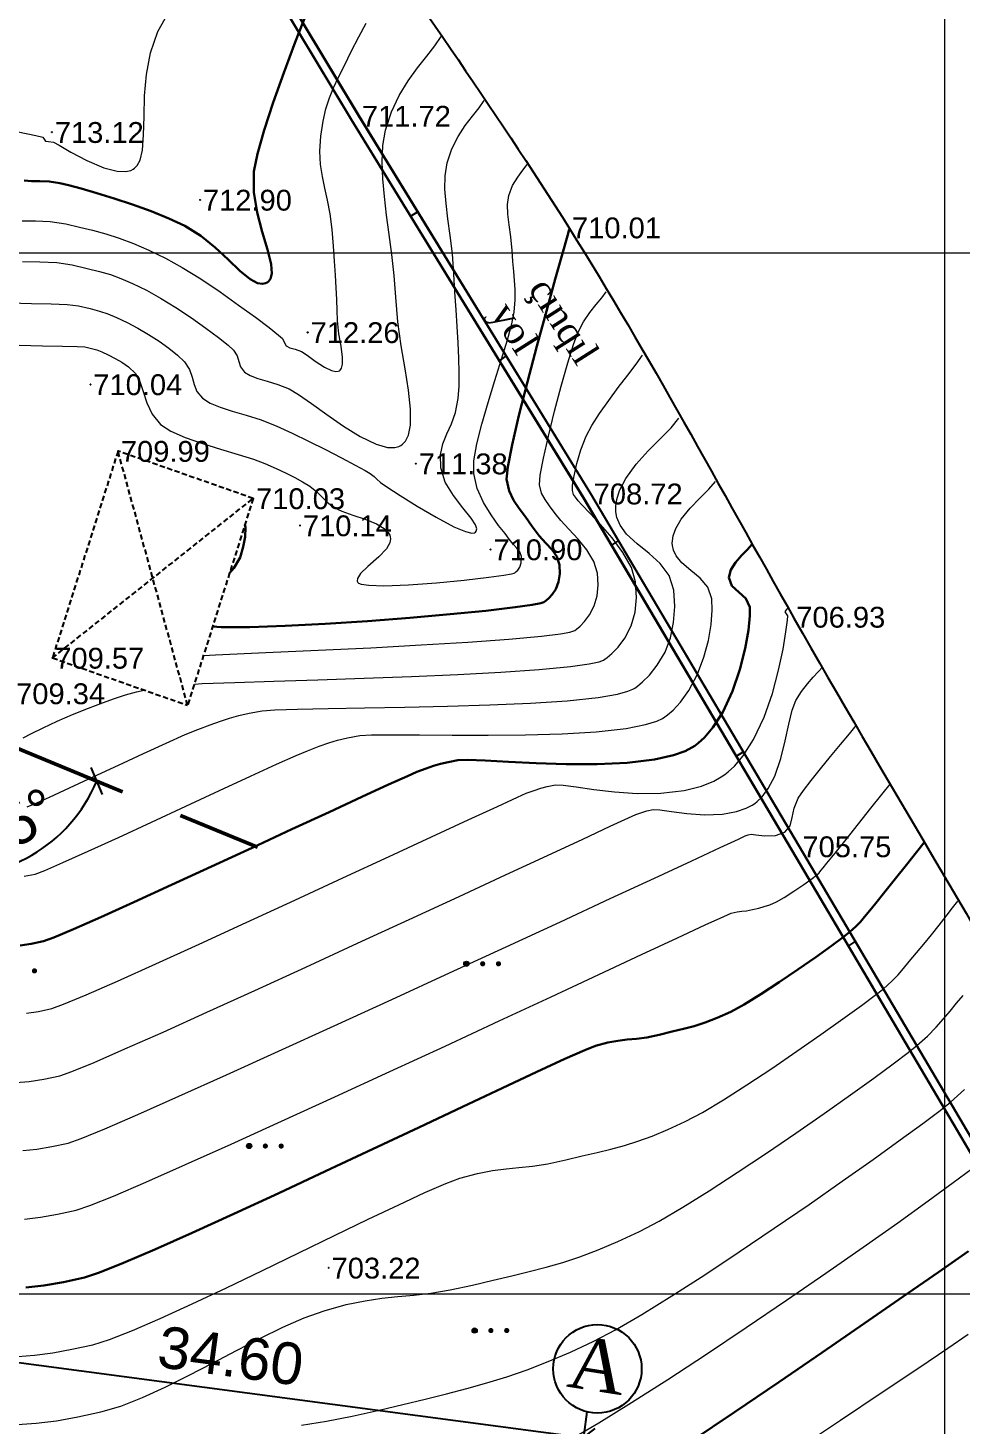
# Model space of a CAD drawing. Header units: feet. Extents: x 3381 to 683784, y 675186 to 4376258.
# Drawn here: x 683316.1 to 683360.9, y 4375882 to 4375949.1 of the extents above; entities that cross this region are included whole.
import ezdxf

# ---------------------------------------------------------------- set-up
doc = ezdxf.new("R2010")
doc.units = ezdxf.units.FT
doc.header["$MEASUREMENT"] = 0
doc.header["$PDMODE"] = 34
doc.header["$PDSIZE"] = 0.01
for name, pattern in [('ACAD_ISO02W100', [15, 12, -3]), ('DASHED2', [0.375, 0.25, -0.125]), ('DUZ', [0])]:
    doc.linetypes.add(name, pattern=pattern)
doc.layers.get('0').update_dxf_attribs({"linetype": 'CONTINUOUS'})
doc.layers.get('Defpoints').update_dxf_attribs({"linetype": 'CONTINUOUS'})
for name, color, linetype in [('0_Point_Height', 2, 'CONTINUOUS'), ('0_Point_Point', 7, 'CONTINUOUS'), ('col bitkisi', 7, 'CONTINUOUS'), ('Layer8', 7, 'CONTINUOUS'), ('Yazilar', 7, 'CONTINUOUS')]:
    doc.layers.add(name, color=color, linetype=linetype)
for name, color, linetype, lineweight in [('ANA HORIZONTAL', 24, 'CONTINUOUS', 30), ('HORIZANTAL', 24, 'CONTINUOUS', 13), ('km setka', 170, 'CONTINUOUS', 15)]:
    doc.layers.add(name, color=color, linetype=linetype, lineweight=lineweight)
doc.styles.get("Standard").update_dxf_attribs({"font": 'arial.ttf', "height": 2})
doc.styles.add('style5', font='ariall.ttf', dxfattribs={"height": 400})
doc.dimstyles.new('ISO-25', dxfattribs={"dimtxt": 2, "dimasz": 1, "dimexe": 1.25, "dimexo": 0.625, "dimtad": 1, "dimtxsty": 'Standard', "dimblk": 'OBLIQUE', "dimcen": 2.5, "dimadec": 0, "dimazin": 0, "dimtfac": 1, "dimtmove": 0, "dimatfit": 3, "dimldrblk": 'OBLIQUE', "dimfxl": 1, "dimarcsym": 0})

# ---------------------------------------------------------------- blocks, each defined once
blk = doc.blocks.new('_Oblique')
at = {"color": 0, "linetype": 'ByBlock', "lineweight": -2}
blk.add_line((-0.5, -0.5), (0.5, 0.5), dxfattribs=at)
blk = doc.blocks.new('*D114')
at = {"color": 0, "lineweight": -2, "transparency": 16777216}
blk.add_arc((683301.828, 4375920.199), 5.435, 337.61681, 67.18556, dxfattribs=at)
at = {"layer": 'Defpoints', "color": 0, "lineweight": 30, "transparency": 16777216}
for p in [(683306.035, 4375930.2, 709.777), (683295.69, 4375922.727, 709.272), (683307.217, 4375920.906), (683301.828, 4375920.199, 709.223), (683327.126, 4375909.781, 709.019)]:
    blk.add_point(p, dxfattribs=at)
at = {"color": 0, "lineweight": -2, "transparency": 16777216}
for p, rotation in [((683303.936, 4375925.209), 157.1855575495815), ((683306.854, 4375918.129), 247.616813567608)]:
    blk.add_blockref('_Oblique', p, dxfattribs=dict(at, rotation=rotation))
at = {"color": 0, "lineweight": 25, "transparency": 16777216, "insert": (683308.375, 4375922.898), "char_height": 2, "attachment_point": 5, "rotation": 292.40119}
blk.add_mtext('90°', dxfattribs=at)
blk = doc.blocks.new('*D115')
at = {"color": 0, "lineweight": -2, "transparency": 16777216}
blk.add_arc((683307.458, 4375854.512), 6.03, 352.22328, 82.22344, dxfattribs=at)
at = {"layer": 'Defpoints', "color": 0, "lineweight": 30, "transparency": 16777216}
for p in [(683317.35, 4375926.949), (683282.667, 4375857.898), (683313.04, 4375856.793), (683317.861, 4375853.092), (683304.807, 4375835.103)]:
    blk.add_point(p, dxfattribs=at)
at = {"color": 0, "lineweight": -2, "transparency": 16777216}
for p, rotation in [((683308.274, 4375860.487), 172.2234362131967), ((683313.432, 4375853.696), 262.2232824030834)]:
    blk.add_blockref('_Oblique', p, dxfattribs=dict(at, rotation=rotation))
at = {"color": 0, "lineweight": 25, "transparency": 16777216, "insert": (683313.57, 4375859.156), "char_height": 2, "attachment_point": 5, "rotation": 307.22336}
blk.add_mtext('90°', dxfattribs=at)
blk = doc.blocks.new('*D83')
at = {"color": 0, "lineweight": -2, "transparency": 16777216}
for p, q in [((683304.026, 4375852.607), (683308.636, 4375887.237)), ((683308.471, 4375885.998), (683342.789, 4375881.43)), ((683338.343, 4375848.038), (683342.954, 4375882.669))]:
    blk.add_line(p, q, dxfattribs=at)
at = {"layer": 'Defpoints', "color": 0, "lineweight": 30, "transparency": 16777216}
for p in [(683342.789, 4375881.43), (683303.943, 4375851.987), (683338.261, 4375847.419)]:
    blk.add_point(p, dxfattribs=at)
at = {"color": 0, "lineweight": -2, "transparency": 16777216}
for p, rotation in [((683308.471, 4375885.998), 172.417149274753), ((683342.789, 4375881.43), 352.4171492747529)]:
    blk.add_blockref('_Oblique', p, dxfattribs=dict(at, rotation=rotation))
at = {"color": 0, "lineweight": 20, "transparency": 16777216, "insert": (683325.847, 4375885.347), "char_height": 2, "attachment_point": 5, "rotation": 352.41715}
blk.add_mtext('{\\fArial|b0|i0|c238|p34;34.60}', dxfattribs=at)
blk = doc.blocks.new('*D79')
at = {"color": 0, "lineweight": -2, "transparency": 16777216}
blk.add_arc((683312.645, 4375915.745), 7.308, 157.61681, 262.22344, dxfattribs=at)
at = {"layer": 'Defpoints', "color": 0, "lineweight": 30, "transparency": 16777216}
for p in [(683314.231, 4375927.364), (683295.69, 4375922.727, 709.272), (683305.509, 4375914.165), (683327.126, 4375909.781, 709.019), (683301.688, 4375835.518)]:
    blk.add_point(p, dxfattribs=at)
at = {"color": 0, "lineweight": -2, "transparency": 16777216}
for p, rotation in [((683305.887, 4375918.528), 67.61681356664572), ((683311.656, 4375908.503), 352.2234362136272)]:
    blk.add_blockref('_Oblique', p, dxfattribs=dict(at, rotation=rotation))
at = {"color": 0, "lineweight": 20, "transparency": 16777216, "insert": (683307.737, 4375912.92), "char_height": 2, "attachment_point": 5, "rotation": 299.92012}
blk.add_mtext('105°', dxfattribs=at)
blk = doc.blocks.new('*D80')
at = {"color": 0, "lineweight": -2, "transparency": 16777216}
blk.add_arc((683312.645, 4375915.745), 7.32, 262.22344, 337.61681, dxfattribs=at)
at = {"layer": 'Defpoints', "color": 0, "lineweight": 30, "transparency": 16777216}
for p in [(683314.231, 4375927.364), (683295.69, 4375922.727, 709.272), (683317.589, 4375910.346), (683327.126, 4375909.781, 709.019), (683301.688, 4375835.518)]:
    blk.add_point(p, dxfattribs=at)
at = {"color": 0, "lineweight": -2, "transparency": 16777216}
for p, rotation in [((683319.413, 4375912.957), 67.61681356779708), ((683311.654, 4375908.492), 172.223436213165)]:
    blk.add_blockref('_Oblique', p, dxfattribs=dict(at, rotation=rotation))
at = {"color": 0, "lineweight": 20, "transparency": 16777216, "insert": (683315.477, 4375910.823), "char_height": 2, "attachment_point": 5, "rotation": 29.92012}
blk.add_mtext('75°', dxfattribs=at)

msp = doc.modelspace()

# ---------------------------------------------------------------- hatches: boundary and pattern name
at = {"layer": 'col bitkisi', "ltscale": 1.5}
h = msp.add_hatch(color=256, dxfattribs=at)
edge = h.paths.add_edge_path()
edge.add_arc((683316.427, 4375903.84), 0.125, 0, 360)
h = msp.add_hatch(color=256, dxfattribs=at)
edge = h.paths.add_edge_path()
edge.add_arc((683337.161, 4375904.182), 0.125, 0, 360)
h = msp.add_hatch(color=256, dxfattribs=at)
edge = h.paths.add_edge_path()
edge.add_arc((683337.943, 4375904.182), 0.125, 0, 360)
h = msp.add_hatch(color=256, dxfattribs=at)
edge = h.paths.add_edge_path()
edge.add_arc((683338.702, 4375904.182), 0.125, 0, 360)
h = msp.add_hatch(color=256, dxfattribs=at)
edge = h.paths.add_edge_path()
edge.add_arc((683326.729, 4375895.429), 0.125, 0, 360)
h = msp.add_hatch(color=256, dxfattribs=at)
edge = h.paths.add_edge_path()
edge.add_arc((683327.511, 4375895.429), 0.125, 0, 360)
h = msp.add_hatch(color=256, dxfattribs=at)
edge = h.paths.add_edge_path()
edge.add_arc((683328.27, 4375895.429), 0.125, 0, 360)
h = msp.add_hatch(color=256, dxfattribs=at)
edge = h.paths.add_edge_path()
edge.add_arc((683337.556, 4375886.57), 0.125, 0, 360)
h = msp.add_hatch(color=256, dxfattribs=at)
edge = h.paths.add_edge_path()
edge.add_arc((683338.338, 4375886.57), 0.125, 0, 360)
h = msp.add_hatch(color=256, dxfattribs=at)
edge = h.paths.add_edge_path()
edge.add_arc((683339.097, 4375886.57), 0.125, 0, 360)

# ---------------------------------------------------------------- linework, layer by layer
at = {"linetype": 'Continuous'}
for p, q in [((683334.828, 4375940.296, 712.257), (683334.494, 4375940.075, 712.257)), ((683339.078, 4375933.369, 711.378), (683338.744, 4375933.148, 711.378)), ((683344.466, 4375924.505), (683344.133, 4375924.284)), ((683350.465, 4375914.365), (683350.131, 4375914.144)), ((683355.837, 4375905.269), (683355.503, 4375905.048))]:
    msp.add_line(p, q, dxfattribs=at)
at = {"linetype": 'DASHED2'}
for p, q in [((683320.438, 4375928.801, 709.991), (683317.289, 4375918.868, 709.572)), ((683326.928, 4375926.528, 710.032), (683320.438, 4375928.801, 709.991)), ((683323.779, 4375916.595, 709.613), (683320.438, 4375928.801, 709.991)), ((683317.289, 4375918.868, 709.572), (683326.928, 4375926.528, 710.032)), ((683326.928, 4375926.528, 710.032), (683323.779, 4375916.595, 709.613)), ((683317.289, 4375918.868, 709.572), (683323.779, 4375916.595, 709.613))]:
    msp.add_line(p, q, dxfattribs=at)
at = {"color": 222, "linetype": 'ACAD_ISO02W100', "lineweight": 50}
msp.add_line((683295.69, 4375922.727, 709.272), (683327.126, 4375909.781, 709.019), dxfattribs=at)
at = {"linetype": 'Continuous', "elevation": 697.485}
for points in [[(683384.848, 4375861.457), (683373.503, 4375875.16), (683364.619, 4375889.569), (683352.808, 4375909.598), (683342.787, 4375926.537), (683331.661, 4375944.672), (683319.315, 4375965.22)], [(683382.145, 4375864.741), (683373.508, 4375875.173), (683364.623, 4375889.581), (683352.813, 4375909.611), (683342.792, 4375926.55), (683331.666, 4375944.684), (683319.32, 4375965.233)], [(683385.156, 4375861.712), (683373.829, 4375875.394), (683364.961, 4375889.775), (683353.152, 4375909.801), (683343.13, 4375926.743), (683332.003, 4375944.879), (683319.658, 4375965.426)], [(683382.425, 4375865.03), (683373.834, 4375875.407), (683364.966, 4375889.788), (683353.157, 4375909.814), (683343.135, 4375926.756), (683332.008, 4375944.892), (683319.663, 4375965.439)]]:
    msp.add_lwpolyline(points, dxfattribs=at)
at = {"color": 7, "linetype": 'DUZ', "lineweight": 25}
msp.add_circle((683343.452, 4375884.731), 2.121, dxfattribs=at)
at = {"linetype": 'Continuous'}
for points, knots in [([(683310.661, 4375992.239), (683312.482, 4375988.769), (683318.788, 4375976.751), (683328.685, 4375958.769), (683342.68, 4375939.505), (683353.451, 4375919.307), (683364.414, 4375901.421), (683373.542, 4375884.018), (683386.957, 4375865.497), (683403.556, 4375851.208), (683415.091, 4375836.371), (683423.022, 4375825.888), (683434.34, 4375813.97), (683442.589, 4375803.278), (683447.033, 4375797.518)], [0, 0, 0, 0, 11.75951, 40.72321, 61.46233, 83.054979, 109.290717, 124.392744, 141.962718, 177.533008, 189.558821, 198.276488, 216.955448, 238.768866, 238.768866, 238.768866, 238.768866]), ([(683319.321, 4375965.239), (683311.759, 4375964.959), (683311.23, 4375964.908), (683309.652, 4375964.749), (683308.615, 4375964.635), (683305.815, 4375964.247), (683304.107, 4375963.916), (683301.689, 4375963.148), (683300.881, 4375962.829), (683299.632, 4375962.207), (683299.163, 4375961.939), (683298.015, 4375961.181), (683297.344, 4375960.635), (683296.033, 4375959.411), (683295.396, 4375958.735), (683294.133, 4375957.3), (683293.507, 4375956.54), (683291.359, 4375953.919), (683289.881, 4375952.093), (683286.953, 4375948.468), (683285.504, 4375946.667), (683281.117, 4375941.245), (683278.14, 4375937.603), (683274.421, 4375933.23), (683273.937, 4375932.668), (683272.995, 4375931.558), (683272.539, 4375931.008), (683271.551, 4375929.719), (683271.054, 4375928.984), (683270.368, 4375927.665), (683270.141, 4375927.079), (683269.952, 4375926.239), (683269.913, 4375925.979), (683269.877, 4375925.45), (683269.879, 4375925.174), (683269.963, 4375924.064), (683270.194, 4375923.162), (683270.745, 4375921.735), (683270.99, 4375921.207), (683271.527, 4375920.187), (683271.821, 4375919.692), (683272.905, 4375918.012), (683273.797, 4375916.865), (683275.316, 4375914.874), (683275.929, 4375914.059), (683277.098, 4375912.323), (683277.654, 4375911.405), (683278.4, 4375909.851), (683278.647, 4375909.256), (683279.057, 4375908.021), (683279.218, 4375907.39), (683279.575, 4375905.476), (683279.644, 4375904.17), (683279.474, 4375901.769), (683279.273, 4375900.674), (683278.671, 4375898.564), (683278.27, 4375897.545), (683277.315, 4375895.606), (683276.764, 4375894.685), (683275.384, 4375892.67), (683274.52, 4375891.605), (683272.735, 4375889.599), (683271.815, 4375888.653), (683270.149, 4375886.947), (683269.399, 4375886.181), (683268.222, 4375884.906), (683267.777, 4375884.402), (683266.905, 4375883.367), (683266.479, 4375882.838), (683265.225, 4375881.222), (683264.42, 4375880.105), (683262.894, 4375877.896), (683262.167, 4375876.809), (683260.746, 4375874.62), (683260.051, 4375873.515), (683258.021, 4375870.172), (683256.741, 4375867.904), (683254.364, 4375863.288), (683253.268, 4375860.941), (683251.614, 4375856.938), (683250.997, 4375855.304), (683249.875, 4375851.996), (683249.366, 4375850.319), (683248.368, 4375846.737), (683247.889, 4375844.827), (683247.118, 4375841.574), (683246.811, 4375840.234), (683246.22, 4375837.561), (683245.937, 4375836.226), (683245.522, 4375834.1), (683245.372, 4375833.305), (683245.139, 4375831.917), (683245.05, 4375831.319), (683244.913, 4375830.126), (683244.863, 4375829.526), (683244.769, 4375827.717), (683244.778, 4375826.502), (683244.967, 4375823.369), (683245.247, 4375821.46), (683246.037, 4375817.653), (683246.544, 4375815.753), (683247.29, 4375813.213), (683247.484, 4375812.572), (683247.877, 4375811.294), (683248.075, 4375810.665), (683248.47, 4375809.503), (683248.665, 4375808.966), (683249.016, 4375808.092), (683249.164, 4375807.748), (683249.446, 4375807.141), (683249.578, 4375806.875), (683249.857, 4375806.331), (683250.004, 4375806.056), (683250.455, 4375805.215), (683250.771, 4375804.636), (683251.296, 4375803.564), (683251.513, 4375803.084), (683251.832, 4375802.241), (683251.95, 4375801.888), (683252.147, 4375801.169), (683252.225, 4375800.812), (683252.419, 4375799.753), (683252.496, 4375799.065), (683252.574, 4375798.323), (683252.583, 4375798.242), (683254.317, 4375793.93)], [0, 0, 0, 0, 1.519576, 1.519576, 4.558728, 4.558728, 9.930594, 9.930594, 12.837598, 12.837598, 14.698947, 14.698947, 17.596272, 17.596272, 20.493598, 20.493598, 23.430765, 23.430765, 30.540606, 30.540606, 37.650448, 37.650448, 51.870131, 51.870131, 53.943342, 53.943342, 56.016553, 56.016553, 58.839775, 58.839775, 61.186701, 61.186701, 62.257023, 62.257023, 63.327345, 63.327345, 66.426341, 66.426341, 68.26825, 68.26825, 70.110159, 70.110159, 74.62153, 74.62153, 77.595, 77.595, 80.568471, 80.568471, 82.304355, 82.304355, 84.04024, 84.04024, 87.512009, 87.512009, 90.504027, 90.504027, 93.496045, 93.496045, 96.488063, 96.488063, 100.372173, 100.372173, 104.256283, 104.256283, 107.517701, 107.517701, 109.618427, 109.618427, 111.719153, 111.719153, 115.920605, 115.920605, 119.858792, 119.858792, 123.796978, 123.796978, 131.673352, 131.673352, 139.553481, 139.553481, 144.894421, 144.894421, 150.235361, 150.235361, 156.190392, 156.190392, 160.321983, 160.321983, 164.453574, 164.453574, 166.899961, 166.899961, 168.797126, 168.797126, 170.694291, 170.694291, 174.488621, 174.488621, 180.488906, 180.488906, 186.48919, 186.48919, 188.508696, 188.508696, 190.528201, 190.528201, 192.322947, 192.322947, 193.52533, 193.52533, 194.478712, 194.478712, 195.432094, 195.432094, 197.338858, 197.338858, 198.784376, 198.784376, 199.759029, 199.759029, 200.733681, 200.733681, 202.682985, 202.682985, 202.923933, 202.923933, 202.923933, 202.923933])]:
    msp.add_open_spline(points, degree=3, knots=knots, dxfattribs=at)
at = {"layer": '0_Point_Point'}
for p in [(683332.008, 4375944.892, 711.716), (683317.266, 4375944.114, 713.12), (683324.376, 4375940.863, 712.901), (683342.094, 4375939.532, 710.009), (683329.545, 4375934.503, 712.257), (683319.115, 4375932.002, 710.042), (683320.438, 4375928.801, 709.991), (683334.736, 4375928.2, 711.378), (683343.135, 4375926.756, 708.721), (683326.928, 4375926.528, 710.032), (683329.177, 4375925.227, 710.137), (683338.325, 4375924.076, 710.904), (683352.862, 4375920.837, 706.928), (683317.289, 4375918.868, 709.572), (683353.157, 4375909.814, 705.752), (683330.554, 4375889.582, 703.224)]:
    msp.add_point(p, dxfattribs=at)
at = {"layer": 'ANA HORIZONTAL', "color": 16, "lineweight": 30}
for points, elevation in [([(683315.93, 4375941.791), (683316.277, 4375941.763), (683316.683, 4375941.762), (683317.14, 4375941.747), (683317.638, 4375941.674), (683318.066, 4375941.57), (683318.674, 4375941.406), (683319.418, 4375941.19), (683320.254, 4375940.931), (683321.138, 4375940.636), (683322.026, 4375940.314), (683322.874, 4375939.973), (683323.638, 4375939.62), (683324.408, 4375939.145), (683325.103, 4375938.579), (683325.727, 4375937.995), (683326.284, 4375937.464), (683326.778, 4375937.057), (683327.131, 4375936.869), (683327.372, 4375936.833), (683327.523, 4375936.867), (683327.595, 4375936.903), (683327.659, 4375936.951), (683327.754, 4375937.075), (683327.818, 4375937.327), (683327.785, 4375937.775), (683327.61, 4375938.484), (683327.36, 4375939.322), (683327.115, 4375940.252), (683326.955, 4375941.233), (683326.959, 4375942.226), (683327.126, 4375943.081), (683327.447, 4375944.211), (683327.883, 4375945.534), (683328.396, 4375946.971), (683328.949, 4375948.439), (683329.504, 4375949.858)], 712.5), ([(683324.976, 4375920.37), (683325.392, 4375920.347), (683326.767, 4375920.35), (683328.467, 4375920.407), (683330.386, 4375920.507), (683332.416, 4375920.64), (683334.45, 4375920.796), (683336.381, 4375920.966), (683338.101, 4375921.138), (683339.504, 4375921.304), (683340.325, 4375921.424), (683340.73, 4375921.505), (683340.886, 4375921.552), (683340.928, 4375921.574), (683340.995, 4375921.625), (683341.12, 4375921.732), (683341.281, 4375921.907), (683341.45, 4375922.164), (683341.587, 4375922.52), (683341.647, 4375922.914), (683341.63, 4375923.34), (683341.511, 4375923.732), (683341.283, 4375924.062), (683340.983, 4375924.38), (683340.649, 4375924.737), (683340.317, 4375925.186), (683339.998, 4375925.647), (683339.695, 4375926.047), (683339.428, 4375926.442), (683339.219, 4375926.891), (683339.092, 4375927.451), (683339.144, 4375928.044), (683339.354, 4375929.104), (683339.683, 4375930.507), (683340.094, 4375932.128), (683340.546, 4375933.843), (683341.003, 4375935.525), (683341.426, 4375937.052), (683341.775, 4375938.296), (683342.013, 4375939.135), (683342.101, 4375939.443), (683342.125, 4375939.477)], 710), ([(683326.529, 4375925.268), (683326.554, 4375925.125), (683326.54, 4375924.684), (683326.446, 4375924.21), (683326.294, 4375923.685), (683326.001, 4375923.178), (683325.791, 4375922.942)], 710)]:
    msp.add_lwpolyline(points, dxfattribs=dict(at, elevation=elevation))
at = {"layer": 'ANA HORIZONTAL', "color": 32, "lineweight": 30}
for points, elevation in [([(683315.736, 4375905.065), (683316.267, 4375905.138), (683316.86, 4375905.261), (683317.354, 4375905.441), (683318.298, 4375905.842), (683319.608, 4375906.423), (683321.203, 4375907.144), (683323.001, 4375907.966), (683324.918, 4375908.849), (683326.873, 4375909.753), (683328.784, 4375910.639), (683330.567, 4375911.466), (683332.141, 4375912.194), (683333.423, 4375912.784), (683334.331, 4375913.196), (683334.782, 4375913.391), (683335.227, 4375913.555), (683335.584, 4375913.681), (683335.914, 4375913.782), (683336.281, 4375913.869), (683336.744, 4375913.957), (683337.22, 4375913.971), (683338.06, 4375913.937), (683339.183, 4375913.878), (683340.508, 4375913.815), (683341.952, 4375913.773), (683343.436, 4375913.773), (683344.876, 4375913.838), (683346.192, 4375913.991), (683347.1, 4375914.193), (683347.67, 4375914.397), (683347.987, 4375914.562), (683348.125, 4375914.653), (683348.285, 4375914.776), (683348.587, 4375915.052), (683348.997, 4375915.53), (683349.466, 4375916.261), (683349.938, 4375917.27), (683350.293, 4375918.315), (683350.542, 4375919.317), (683350.697, 4375920.2), (683350.769, 4375920.888), (683350.771, 4375921.303), (683350.579, 4375921.721), (683350.235, 4375922.03), (683349.907, 4375922.331), (683349.759, 4375922.725), (683349.849, 4375923.099), (683350.076, 4375923.455), (683350.368, 4375923.782), (683350.654, 4375924.069), (683350.863, 4375924.308)], 707.5), ([(683316.012, 4375888.64), (683316.878, 4375888.738), (683317.814, 4375888.898), (683318.829, 4375889.117), (683319.555, 4375889.356), (683320.702, 4375889.815), (683322.203, 4375890.46), (683323.99, 4375891.257), (683325.996, 4375892.172), (683328.155, 4375893.171), (683330.398, 4375894.218), (683332.66, 4375895.28), (683334.873, 4375896.323), (683336.969, 4375897.312), (683338.883, 4375898.212), (683340.546, 4375898.99), (683341.891, 4375899.611), (683342.852, 4375900.041), (683343.361, 4375900.246), (683343.949, 4375900.402), (683344.438, 4375900.489), (683344.879, 4375900.538), (683345.323, 4375900.581), (683345.82, 4375900.649), (683346.419, 4375900.775), (683347.038, 4375900.922), (683347.586, 4375901.053), (683348.104, 4375901.191), (683348.629, 4375901.359), (683349.202, 4375901.582), (683349.861, 4375901.881), (683350.498, 4375902.228), (683351.291, 4375902.716), (683352.174, 4375903.292), (683353.079, 4375903.906), (683353.938, 4375904.507), (683354.686, 4375905.042), (683355.254, 4375905.461), (683355.575, 4375905.713), (683355.865, 4375905.977), (683356.075, 4375906.202), (683356.273, 4375906.439), (683356.526, 4375906.743), (683356.82, 4375907.098), (683357.254, 4375907.637), (683357.765, 4375908.278), (683358.29, 4375908.941), (683358.767, 4375909.543), (683359.133, 4375910.002)], 705), ([(683347.936, 4375881.246), (683350.031, 4375882.656), (683352.153, 4375884.094), (683354.246, 4375885.523), (683356.258, 4375886.905), (683358.135, 4375888.201), (683359.823, 4375889.375), (683361.269, 4375890.387)], 702.5)]:
    msp.add_lwpolyline(points, dxfattribs=dict(at, elevation=elevation))
at = {"layer": 'col bitkisi', "lineweight": 13, "ltscale": 1.5}
for centre in [(683337.161, 4375904.182), (683326.729, 4375895.429), (683337.556, 4375886.57)]:
    msp.add_circle(centre, 0.125, dxfattribs=at)
at = {"layer": 'HORIZANTAL', "color": 16, "linetype": 'Continuous', "lineweight": 20, "elevation": 713}
msp.add_lwpolyline([(683315.642, 4375944.136), (683316.492, 4375943.952), (683316.827, 4375943.873), (683316.89, 4375943.777), (683316.953, 4375943.684), (683317.103, 4375943.664), (683317.338, 4375943.642), (683317.609, 4375943.491), (683318.18, 4375943.154), (683318.934, 4375942.751), (683319.76, 4375942.401), (683320.393, 4375942.238), (683320.814, 4375942.224), (683321.056, 4375942.282), (683321.162, 4375942.333), (683321.234, 4375942.382), (683321.356, 4375942.512), (683321.493, 4375942.776), (683321.605, 4375943.246), (683321.666, 4375943.992), (683321.687, 4375944.875), (683321.716, 4375945.854), (683321.804, 4375946.887), (683322.001, 4375947.932), (683322.355, 4375948.948), (683322.838, 4375949.825)], dxfattribs=at)
at = {"layer": 'HORIZANTAL', "color": 32, "linetype": 'Continuous', "lineweight": 13}
for points, elevation in [([(683315.834, 4375939.865), (683316.479, 4375939.863), (683317.183, 4375939.825), (683317.939, 4375939.707), (683318.589, 4375939.56), (683319.219, 4375939.406), (683319.848, 4375939.232), (683320.493, 4375939.025), (683321.174, 4375938.771), (683321.91, 4375938.457), (683322.718, 4375938.071), (683323.525, 4375937.624), (683324.417, 4375937.065), (683325.338, 4375936.445), (683326.229, 4375935.816), (683327.032, 4375935.227), (683327.689, 4375934.73), (683328.143, 4375934.375), (683328.335, 4375934.213), (683328.42, 4375934.028), (683328.512, 4375933.856), (683328.685, 4375933.767), (683328.94, 4375933.69), (683329.243, 4375933.582), (683329.516, 4375933.409), (683329.908, 4375933.126), (683330.346, 4375932.837), (683330.679, 4375932.673), (683330.894, 4375932.622), (683331.013, 4375932.636), (683331.063, 4375932.66), (683331.106, 4375932.694), (683331.17, 4375932.785), (683331.219, 4375932.973), (683331.216, 4375933.309), (683331.143, 4375933.835), (683331.045, 4375934.438), (683330.98, 4375935.078), (683330.958, 4375935.556), (683330.935, 4375936.074), (683330.909, 4375936.637), (683330.876, 4375937.249), (683330.835, 4375937.917), (683330.782, 4375938.645), (683330.715, 4375939.438), (683330.62, 4375940.198), (683330.496, 4375940.849), (683330.365, 4375941.432), (683330.247, 4375941.991), (683330.163, 4375942.565), (683330.133, 4375943.196), (683330.179, 4375943.926), (683330.283, 4375944.644), (683330.418, 4375945.239), (683330.585, 4375945.758), (683330.788, 4375946.247), (683331.029, 4375946.75), (683331.311, 4375947.314), (683331.636, 4375947.985), (683331.991, 4375948.694), (683332.352, 4375949.347)], 712), ([(683315.847, 4375937.91), (683316.686, 4375937.896), (683317.497, 4375937.85), (683318.239, 4375937.739), (683318.963, 4375937.576), (683319.553, 4375937.428), (683320.072, 4375937.274), (683320.578, 4375937.087), (683321.134, 4375936.844), (683321.798, 4375936.521), (683322.478, 4375936.148), (683323.216, 4375935.693), (683323.961, 4375935.198), (683324.661, 4375934.705), (683325.265, 4375934.254), (683325.722, 4375933.888), (683325.98, 4375933.648), (683326.151, 4375933.369), (683326.231, 4375933.102), (683326.316, 4375932.846), (683326.503, 4375932.598), (683326.775, 4375932.429), (683327.147, 4375932.291), (683327.598, 4375932.158), (683328.107, 4375932), (683328.655, 4375931.79), (683329.106, 4375931.525), (683329.725, 4375931.09), (683330.459, 4375930.558), (683331.256, 4375930.005), (683332.062, 4375929.505), (683332.826, 4375929.133), (683333.371, 4375928.979), (683333.724, 4375928.971), (683333.926, 4375929.027), (683334.016, 4375929.075), (683334.097, 4375929.134), (683334.234, 4375929.28), (683334.381, 4375929.564), (683334.481, 4375930.051), (683334.481, 4375930.816), (683334.379, 4375931.725), (683334.216, 4375932.747), (683334.033, 4375933.853), (683333.871, 4375935.013), (683333.771, 4375936.197), (683333.697, 4375937.233), (683333.589, 4375938.234), (683333.462, 4375939.2), (683333.334, 4375940.129), (683333.223, 4375941.022), (683333.145, 4375941.878), (683333.117, 4375942.695), (683333.158, 4375943.474), (683333.284, 4375944.214), (683333.566, 4375945.091), (683333.939, 4375945.876), (683334.369, 4375946.578), (683334.82, 4375947.205), (683335.259, 4375947.765), (683335.649, 4375948.266), (683335.957, 4375948.717)], 711.5), ([(683315.26, 4375935.914), (683316.286, 4375935.888), (683317.223, 4375935.869), (683317.999, 4375935.837), (683318.54, 4375935.772), (683319.098, 4375935.645), (683319.543, 4375935.528), (683319.942, 4375935.396), (683320.364, 4375935.219), (683320.878, 4375934.971), (683321.381, 4375934.706), (683321.9, 4375934.405), (683322.41, 4375934.081), (683322.885, 4375933.745), (683323.299, 4375933.409), (683323.626, 4375933.084), (683323.87, 4375932.712), (683323.996, 4375932.352), (683324.088, 4375932.005), (683324.226, 4375931.668), (683324.493, 4375931.34), (683324.858, 4375931.101), (683325.341, 4375930.904), (683325.923, 4375930.722), (683326.584, 4375930.528), (683327.305, 4375930.296), (683328.067, 4375929.998), (683328.79, 4375929.666), (683329.589, 4375929.279), (683330.403, 4375928.871), (683331.167, 4375928.477), (683331.821, 4375928.132), (683332.3, 4375927.872), (683332.543, 4375927.731), (683332.727, 4375927.582), (683332.86, 4375927.445), (683333.043, 4375927.295), (683333.349, 4375927.088), (683333.978, 4375926.676), (683334.805, 4375926.154), (683335.706, 4375925.62), (683336.555, 4375925.17), (683337.113, 4375924.936), (683337.419, 4375924.866), (683337.554, 4375924.882), (683337.598, 4375924.911), (683337.632, 4375924.956), (683337.658, 4375925.062), (683337.602, 4375925.259), (683337.391, 4375925.585), (683336.988, 4375926.082), (683336.535, 4375926.662), (683336.145, 4375927.306), (683335.931, 4375927.995), (683335.92, 4375928.627), (683336.034, 4375929.152), (683336.223, 4375929.628), (683336.44, 4375930.11), (683336.638, 4375930.658), (683336.768, 4375931.329), (683336.809, 4375931.921), (683336.819, 4375932.565), (683336.802, 4375933.259), (683336.767, 4375933.998), (683336.719, 4375934.777), (683336.664, 4375935.592), (683336.61, 4375936.44), (683336.562, 4375937.315), (683336.49, 4375938.28), (683336.388, 4375939.156), (683336.278, 4375939.954), (683336.185, 4375940.689), (683336.131, 4375941.374), (683336.141, 4375942.021), (683336.239, 4375942.644), (683336.463, 4375943.318), (683336.766, 4375943.91), (683337.109, 4375944.43), (683337.456, 4375944.885), (683337.77, 4375945.284), (683338.015, 4375945.637)], 711), ([(683315.69, 4375933.889), (683316.816, 4375933.86), (683317.771, 4375933.845), (683318.474, 4375933.831), (683318.84, 4375933.804), (683319.164, 4375933.73), (683319.416, 4375933.658), (683319.659, 4375933.564), (683319.958, 4375933.422), (683320.296, 4375933.255), (683320.62, 4375933.077), (683320.942, 4375932.846), (683321.272, 4375932.519), (683321.49, 4375932.139), (683321.652, 4375931.655), (683321.826, 4375931.116), (683322.08, 4375930.575), (683322.484, 4375930.082), (683322.972, 4375929.763), (683323.667, 4375929.456), (683324.49, 4375929.163), (683325.362, 4375928.888), (683326.204, 4375928.635), (683326.936, 4375928.406), (683327.478, 4375928.206), (683328.028, 4375927.962), (683328.504, 4375927.742), (683328.922, 4375927.534), (683329.296, 4375927.328), (683329.643, 4375927.109), (683329.983, 4375926.845), (683330.224, 4375926.605), (683330.464, 4375926.363), (683330.803, 4375926.097), (683331.185, 4375925.912), (683331.713, 4375925.729), (683332.297, 4375925.531), (683332.849, 4375925.302), (683333.209, 4375925.085), (683333.402, 4375924.897), (683333.483, 4375924.757), (683333.507, 4375924.682), (683333.518, 4375924.59), (683333.485, 4375924.402), (683333.32, 4375924.112), (683332.958, 4375923.723), (683332.431, 4375923.256), (683332.084, 4375922.915), (683331.939, 4375922.689), (683331.923, 4375922.557), (683331.945, 4375922.496), (683331.977, 4375922.462), (683332.113, 4375922.408), (683332.475, 4375922.356), (683333.2, 4375922.338), (683334.381, 4375922.381), (683335.72, 4375922.476), (683337.059, 4375922.602), (683338.238, 4375922.739), (683338.961, 4375922.841), (683339.322, 4375922.907), (683339.456, 4375922.943), (683339.488, 4375922.958), (683339.538, 4375922.996), (683339.624, 4375923.08), (683339.721, 4375923.221), (683339.796, 4375923.438), (683339.802, 4375923.747), (683339.727, 4375923.961), (683339.583, 4375924.14), (683339.401, 4375924.329), (683339.215, 4375924.572), (683339.019, 4375924.836), (683338.709, 4375925.231), (683338.344, 4375925.739), (683337.983, 4375926.337), (683337.685, 4375927.005), (683337.511, 4375927.723), (683337.525, 4375928.333), (683337.666, 4375929.144), (683337.903, 4375930.096), (683338.201, 4375931.131), (683338.527, 4375932.188), (683338.849, 4375933.21), (683339.133, 4375934.137), (683339.346, 4375934.909), (683339.455, 4375935.468), (683339.499, 4375936.057), (683339.502, 4375936.553), (683339.477, 4375936.997), (683339.435, 4375937.432), (683339.39, 4375937.897), (683339.353, 4375938.434), (683339.299, 4375939.09), (683339.223, 4375939.665), (683339.159, 4375940.175), (683339.138, 4375940.639), (683339.193, 4375941.074), (683339.376, 4375941.559), (683339.624, 4375941.959), (683339.877, 4375942.286), (683340.073, 4375942.557)], 710.5), ([(683324.539, 4375918.992), (683325.113, 4375919.017), (683327.528, 4375919.122), (683330.045, 4375919.237), (683332.567, 4375919.361), (683334.997, 4375919.492), (683337.238, 4375919.627), (683339.192, 4375919.766), (683340.763, 4375919.908), (683341.679, 4375920.021), (683342.134, 4375920.106), (683342.315, 4375920.162), (683342.367, 4375920.189), (683342.455, 4375920.255), (683342.619, 4375920.393), (683342.838, 4375920.614), (683343.079, 4375920.935), (683343.3, 4375921.376), (683343.436, 4375921.857), (683343.487, 4375922.377), (683343.458, 4375922.932), (683343.285, 4375923.501), (683342.95, 4375924.053), (683342.525, 4375924.573), (683342.08, 4375925.048), (683341.688, 4375925.462), (683341.419, 4375925.8), (683341.158, 4375926.174), (683340.938, 4375926.469), (683340.772, 4375926.775), (683340.673, 4375927.179), (683340.71, 4375927.639), (683340.864, 4375928.459), (683341.103, 4375929.523), (683341.396, 4375930.717), (683341.714, 4375931.925), (683342.025, 4375933.032), (683342.299, 4375933.923), (683342.505, 4375934.483), (683342.785, 4375935.01), (683343.086, 4375935.458), (683343.385, 4375935.839), (683343.656, 4375936.164), (683343.873, 4375936.444)], 709.5), ([(683324.103, 4375917.616), (683324.48, 4375917.636), (683326.045, 4375917.696), (683327.925, 4375917.757), (683330.027, 4375917.823), (683332.26, 4375917.896), (683334.53, 4375917.978), (683336.748, 4375918.072), (683338.819, 4375918.18), (683340.653, 4375918.305), (683342.156, 4375918.449), (683343.06, 4375918.58), (683343.532, 4375918.688), (683343.738, 4375918.765), (683343.806, 4375918.805), (683343.925, 4375918.895), (683344.148, 4375919.081), (683344.445, 4375919.381), (683344.772, 4375919.816), (683345.072, 4375920.414), (683345.256, 4375921.067), (683345.326, 4375921.772), (683345.286, 4375922.525), (683345.081, 4375923.217), (683344.679, 4375923.937), (683344.161, 4375924.64), (683343.605, 4375925.282), (683343.094, 4375925.821), (683342.705, 4375926.213), (683342.52, 4375926.414), (683342.399, 4375926.584), (683342.306, 4375926.724), (683342.253, 4375926.908), (683342.263, 4375927.165), (683342.331, 4375927.619), (683342.459, 4375928.206), (683342.651, 4375928.862), (683342.91, 4375929.524), (683343.182, 4375930.031), (683343.555, 4375930.612), (683343.992, 4375931.231), (683344.455, 4375931.855), (683344.905, 4375932.449), (683345.306, 4375932.979), (683345.62, 4375933.41)], 709), ([(683316.073, 4375911.718), (683316.436, 4375911.86), (683317.147, 4375912.177), (683318.115, 4375912.623), (683319.249, 4375913.154), (683320.461, 4375913.721), (683321.659, 4375914.279), (683322.753, 4375914.782), (683323.654, 4375915.184), (683324.27, 4375915.437), (683324.865, 4375915.657), (683325.353, 4375915.833), (683325.789, 4375915.976), (683326.231, 4375916.099), (683326.734, 4375916.212), (683327.355, 4375916.327), (683327.971, 4375916.378), (683329.058, 4375916.415), (683330.523, 4375916.444), (683332.272, 4375916.471), (683334.212, 4375916.504), (683336.248, 4375916.548), (683338.287, 4375916.61), (683340.235, 4375916.697), (683341.999, 4375916.815), (683343.485, 4375916.971), (683344.41, 4375917.127), (683344.918, 4375917.265), (683345.158, 4375917.367), (683345.246, 4375917.421), (683345.375, 4375917.518), (683345.619, 4375917.72), (683345.95, 4375918.045), (683346.327, 4375918.513), (683346.696, 4375919.151), (683346.956, 4375919.839), (683347.11, 4375920.569), (683347.162, 4375921.331), (683347.114, 4375922.118), (683346.89, 4375922.828), (683346.467, 4375923.4), (683345.929, 4375923.888), (683345.361, 4375924.342), (683344.85, 4375924.815), (683344.538, 4375925.242), (683344.389, 4375925.608), (683344.341, 4375925.881), (683344.334, 4375926.027), (683344.339, 4375926.176), (683344.382, 4375926.472), (683344.519, 4375926.91), (683344.814, 4375927.481), (683345.313, 4375928.165), (683345.888, 4375928.807), (683346.47, 4375929.396), (683346.987, 4375929.922), (683347.368, 4375930.376)], 708.5), ([(683315.934, 4375908.383), (683316.466, 4375908.49), (683316.918, 4375908.659), (683317.795, 4375909.039), (683319.004, 4375909.584), (683320.453, 4375910.248), (683322.049, 4375910.986), (683323.7, 4375911.752), (683325.312, 4375912.501), (683326.794, 4375913.187), (683328.052, 4375913.765), (683328.994, 4375914.189), (683329.526, 4375914.414), (683330.098, 4375914.625), (683330.557, 4375914.787), (683330.982, 4375914.917), (683331.453, 4375915.029), (683332.049, 4375915.142), (683332.606, 4375915.177), (683333.591, 4375915.183), (683334.915, 4375915.173), (683336.484, 4375915.159), (683338.209, 4375915.155), (683339.996, 4375915.173), (683341.756, 4375915.225), (683343.396, 4375915.325), (683344.825, 4375915.485), (683345.755, 4375915.665), (683346.298, 4375915.835), (683346.575, 4375915.966), (683346.685, 4375916.037), (683346.822, 4375916.141), (683347.081, 4375916.367), (683347.434, 4375916.745), (683347.842, 4375917.312), (683348.254, 4375918.088), (683348.566, 4375918.902), (683348.784, 4375919.713), (683348.915, 4375920.478), (683348.965, 4375921.158), (683348.943, 4375921.71), (683348.75, 4375922.265), (683348.384, 4375922.7), (683347.939, 4375923.073), (683347.507, 4375923.439), (683347.231, 4375923.764), (683347.097, 4375924.047), (683347.053, 4375924.26), (683347.046, 4375924.376), (683347.051, 4375924.494), (683347.091, 4375924.73), (683347.215, 4375925.077), (683347.478, 4375925.526), (683347.907, 4375926.057), (683348.374, 4375926.544), (683348.802, 4375926.976), (683349.115, 4375927.342)], 708), ([(683316.042, 4375901.806), (683316.619, 4375901.897), (683317.254, 4375902.032), (683317.824, 4375902.238), (683318.904, 4375902.692), (683320.407, 4375903.353), (683322.247, 4375904.18), (683324.337, 4375905.13), (683326.59, 4375906.162), (683328.918, 4375907.234), (683331.236, 4375908.305), (683333.455, 4375909.333), (683335.489, 4375910.276), (683337.252, 4375911.093), (683338.655, 4375911.741), (683339.613, 4375912.18), (683340.038, 4375912.368), (683340.423, 4375912.51), (683340.728, 4375912.613), (683341.038, 4375912.694), (683341.439, 4375912.772), (683341.803, 4375912.759), (683342.435, 4375912.673), (683343.278, 4375912.552), (683344.274, 4375912.435), (683345.367, 4375912.361), (683346.5, 4375912.369), (683347.615, 4375912.497), (683348.456, 4375912.712), (683349.038, 4375912.952), (683349.396, 4375913.154), (683349.564, 4375913.269), (683349.726, 4375913.394), (683350.034, 4375913.677), (683350.455, 4375914.174), (683350.945, 4375914.947), (683351.451, 4375916.029), (683351.849, 4375917.167), (683352.15, 4375918.281), (683352.364, 4375919.291), (683352.503, 4375920.117), (683352.578, 4375920.678), (683352.599, 4375920.896), (683352.533, 4375920.987), (683352.471, 4375921.075), (683352.532, 4375921.182), (683352.61, 4375921.274)], 707), ([(683315.534, 4375898.475), (683316.177, 4375898.529), (683316.878, 4375898.639), (683317.648, 4375898.804), (683318.22, 4375899.006), (683319.285, 4375899.446), (683320.768, 4375900.091), (683322.598, 4375900.905), (683324.703, 4375901.854), (683327.01, 4375902.904), (683329.447, 4375904.02), (683331.941, 4375905.167), (683334.421, 4375906.311), (683336.813, 4375907.418), (683339.047, 4375908.453), (683341.049, 4375909.382), (683342.747, 4375910.17), (683344.068, 4375910.783), (683344.942, 4375911.186), (683345.294, 4375911.345), (683345.589, 4375911.452), (683345.828, 4375911.525), (683346.134, 4375911.587), (683346.445, 4375911.568), (683347.006, 4375911.487), (683347.743, 4375911.394), (683348.585, 4375911.338), (683349.457, 4375911.368), (683350.128, 4375911.488), (683350.592, 4375911.649), (683350.873, 4375911.797), (683351.004, 4375911.885), (683351.127, 4375911.981), (683351.354, 4375912.202), (683351.647, 4375912.592), (683351.962, 4375913.197), (683352.256, 4375914.034), (683352.472, 4375914.891), (683352.64, 4375915.692), (683352.795, 4375916.362), (683352.969, 4375916.825), (683353.25, 4375917.258), (683353.536, 4375917.625), (683353.809, 4375917.937), (683354.055, 4375918.203), (683354.254, 4375918.432)], 706.5), ([(683315.888, 4375915.036), (683316.292, 4375915.235), (683316.849, 4375915.51), (683317.517, 4375915.829), (683318.253, 4375916.156), (683319.015, 4375916.46), (683319.698, 4375916.713), (683320.269, 4375916.919), (683320.789, 4375917.09), (683321.32, 4375917.238), (683321.699, 4375917.324)], 709), ([(683315.873, 4375895.208), (683316.54, 4375895.283), (683317.26, 4375895.406), (683318.041, 4375895.575), (683318.662, 4375895.792), (683319.804, 4375896.261), (683321.395, 4375896.949), (683323.365, 4375897.82), (683325.64, 4375898.842), (683328.149, 4375899.979), (683330.819, 4375901.197), (683333.578, 4375902.462), (683336.355, 4375903.74), (683339.078, 4375904.997), (683341.673, 4375906.199), (683344.07, 4375907.31), (683346.196, 4375908.297), (683347.979, 4375909.127), (683349.347, 4375909.763), (683350.228, 4375910.173), (683350.55, 4375910.322), (683350.687, 4375910.369), (683350.828, 4375910.402), (683351.058, 4375910.375), (683351.493, 4375910.325), (683351.999, 4375910.338), (683352.443, 4375910.501), (683352.697, 4375910.812), (683352.807, 4375911.202), (683352.898, 4375911.65), (683353.095, 4375912.139), (683353.339, 4375912.502), (683353.709, 4375912.987), (683354.16, 4375913.547), (683354.647, 4375914.137), (683355.126, 4375914.71), (683355.552, 4375915.221), (683355.88, 4375915.622)], 706), ([(683315.942, 4375891.924), (683316.709, 4375892.01), (683317.537, 4375892.152), (683318.435, 4375892.346), (683319.086, 4375892.568), (683320.222, 4375893.029), (683321.777, 4375893.697), (683323.684, 4375894.539), (683325.875, 4375895.524), (683328.282, 4375896.618), (683330.84, 4375897.789), (683333.48, 4375899.005), (683336.135, 4375900.233), (683338.739, 4375901.442), (683341.224, 4375902.597), (683343.523, 4375903.668), (683345.569, 4375904.62), (683347.294, 4375905.423), (683348.631, 4375906.044), (683349.514, 4375906.45), (683349.874, 4375906.608), (683350.156, 4375906.677), (683350.383, 4375906.706), (683350.612, 4375906.73), (683350.899, 4375906.785), (683351.2, 4375906.857), (683351.464, 4375906.925), (683351.733, 4375907.015), (683352.052, 4375907.156), (683352.421, 4375907.365), (683352.888, 4375907.669), (683353.363, 4375907.996), (683353.754, 4375908.277), (683353.967, 4375908.44), (683354.09, 4375908.554), (683354.178, 4375908.655), (683354.286, 4375908.785), (683354.47, 4375909.011), (683354.859, 4375909.496), (683355.386, 4375910.155), (683355.982, 4375910.902), (683356.579, 4375911.651), (683357.11, 4375912.316), (683357.507, 4375912.812)], 705.5), ([(683315.622, 4375885.329), (683316.435, 4375885.389), (683317.301, 4375885.504), (683318.227, 4375885.671), (683319.222, 4375885.889), (683320.025, 4375886.14), (683321.125, 4375886.573), (683322.466, 4375887.153), (683323.992, 4375887.85), (683325.648, 4375888.628), (683327.378, 4375889.457), (683329.125, 4375890.302), (683330.834, 4375891.131), (683332.448, 4375891.911), (683333.913, 4375892.609), (683335.172, 4375893.193), (683336.169, 4375893.629), (683336.848, 4375893.884), (683337.698, 4375894.115), (683338.42, 4375894.256), (683339.065, 4375894.34), (683339.687, 4375894.399), (683340.338, 4375894.468), (683341.071, 4375894.579), (683341.938, 4375894.764), (683342.725, 4375894.953), (683343.436, 4375895.121), (683344.1, 4375895.283), (683344.744, 4375895.458), (683345.395, 4375895.661), (683346.081, 4375895.909), (683346.83, 4375896.219), (683347.669, 4375896.607), (683348.494, 4375897.048), (683349.499, 4375897.649), (683350.627, 4375898.367), (683351.822, 4375899.158), (683353.027, 4375899.978), (683354.183, 4375900.784), (683355.234, 4375901.531), (683356.122, 4375902.176), (683356.791, 4375902.676), (683357.183, 4375902.986), (683357.583, 4375903.346), (683357.884, 4375903.653), (683358.143, 4375903.951), (683358.418, 4375904.285), (683358.766, 4375904.701), (683359.118, 4375905.12), (683359.485, 4375905.573), (683359.85, 4375906.034), (683360.196, 4375906.475), (683360.505, 4375906.871), (683360.759, 4375907.193)], 704.5), ([(683315.607, 4375882.053), (683316.515, 4375882.117), (683317.482, 4375882.239), (683318.514, 4375882.42), (683319.616, 4375882.66), (683320.572, 4375882.945), (683321.605, 4375883.351), (683322.696, 4375883.849), (683323.825, 4375884.412), (683324.974, 4375885.009), (683326.123, 4375885.613), (683327.252, 4375886.195), (683328.344, 4375886.726), (683329.378, 4375887.178), (683330.335, 4375887.523), (683331.387, 4375887.813), (683332.295, 4375888.002), (683333.106, 4375888.122), (683333.872, 4375888.203), (683334.64, 4375888.275), (683335.461, 4375888.371), (683336.384, 4375888.52), (683337.458, 4375888.754), (683338.442, 4375888.991), (683339.34, 4375889.202), (683340.178, 4375889.404), (683340.984, 4375889.613), (683341.785, 4375889.845), (683342.608, 4375890.116), (683343.48, 4375890.444), (683344.427, 4375890.844), (683345.478, 4375891.332), (683346.419, 4375891.829), (683347.546, 4375892.489), (683348.811, 4375893.276), (683350.168, 4375894.156), (683351.571, 4375895.092), (683352.975, 4375896.05), (683354.331, 4375896.993), (683355.594, 4375897.887), (683356.718, 4375898.696), (683357.657, 4375899.385), (683358.363, 4375899.918), (683358.791, 4375900.259), (683359.291, 4375900.71), (683359.71, 4375901.132), (683360.07, 4375901.531), (683360.392, 4375901.914), (683360.697, 4375902.288), (683361.007, 4375902.659)], 704), ([(683329.246, 4375882.024), (683330.438, 4375882.216), (683331.685, 4375882.452), (683332.978, 4375882.744), (683334.118, 4375883.021), (683335.186, 4375883.278), (683336.202, 4375883.529), (683337.181, 4375883.783), (683338.142, 4375884.054), (683339.102, 4375884.352), (683340.079, 4375884.69), (683341.091, 4375885.079), (683342.154, 4375885.531), (683343.286, 4375886.058), (683344.32, 4375886.604), (683345.585, 4375887.342), (683347.029, 4375888.237), (683348.603, 4375889.249), (683350.258, 4375890.343), (683351.944, 4375891.48), (683353.609, 4375892.624), (683355.206, 4375893.737), (683356.683, 4375894.782), (683357.991, 4375895.721), (683359.079, 4375896.517), (683359.899, 4375897.133), (683360.399, 4375897.532), (683361.074, 4375898.15)], 703.5), ([(683342.174, 4375881.353), (683343.524, 4375882.142), (683345.094, 4375883.11), (683346.831, 4375884.221), (683348.683, 4375885.436), (683350.599, 4375886.718), (683352.528, 4375888.028), (683354.416, 4375889.328), (683356.213, 4375890.581), (683357.866, 4375891.748), (683359.324, 4375892.793), (683360.535, 4375893.675), (683361.446, 4375894.359)], 703), ([(683352.92, 4375880.788), (683355.118, 4375882.262), (683357.129, 4375883.612), (683358.875, 4375884.785), (683360.276, 4375885.728), (683361.255, 4375886.388)], 702)]:
    msp.add_lwpolyline(points, dxfattribs=dict(at, elevation=elevation))
at = {"layer": 'km setka', "flags": 128}
for points in [[(683360.108, 4375964.341), (683360.108, 4375740.489)], [(683225.123, 4375938.327), (683383.202, 4375938.327)], [(683222.359, 4375888.327), (683371.432, 4375888.327)]]:
    msp.add_lwpolyline(points, dxfattribs=at)

# ---------------------------------------------------------------- texts
at = {"layer": '0_Point_Height', "color": 0}
for s, p in [('711.72', (683332.144, 4375944.378, 711.716)), ('713.12', (683317.402, 4375943.6, 713.12)), ('712.90', (683324.512, 4375940.349, 712.901)), ('710.01', (683342.23, 4375939.018, 710.009)), ('712.26', (683329.681, 4375933.989, 712.257)), ('710.04', (683319.251, 4375931.488, 710.042)), ('709.99', (683320.574, 4375928.287, 709.991)), ('711.38', (683334.872, 4375927.686, 711.378)), ('708.72', (683343.271, 4375926.242, 708.721)), ('710.03', (683327.064, 4375926.014, 710.032)), ('710.14', (683329.313, 4375924.713, 710.137)), ('710.90', (683338.461, 4375923.562, 710.904)), ('706.93', (683352.998, 4375920.323, 706.928)), ('709.57', (683317.425, 4375918.354, 709.572)), ('709.34', (683315.545, 4375916.648, 709.343)), ('705.75', (683353.293, 4375909.3, 705.752)), ('703.22', (683330.69, 4375889.067, 703.224))]:
    msp.add_text(s, height=1, dxfattribs=at).set_placement(p)
at = {"layer": 'Layer8', "color": 0, "lineweight": 18, "insert": (683341.923, 4375883.885, 699), "char_height": 2.5, "width": 81.30669, "attachment_point": 7, "rotation": 351.05795, "style": 'style5'}
msp.add_mtext('{\\fTimes New Roman|b0|i0|c238|p18;A}', dxfattribs=at)
at = {"layer": 'Yazilar', "insert": (683341.194, 4375937.292), "char_height": 1.3, "width": 0.10588, "attachment_point": 1, "rotation": 302.4345}
msp.add_mtext('{\\fTimes New Roman|b0|i0|c238|p18;çınqıl yol}', dxfattribs=at)

# ---------------------------------------------------------------- dimensions: what is measured, and where the dimension line sits
at = {"color": 222, "lineweight": 25}
for base, line1, line2, picture, middle in [((683307.217, 4375920.906), ((683295.69, 4375922.727, 709.272), (683327.126, 4375909.781, 709.019)), ((683306.035, 4375930.2, 709.777), (683301.828, 4375920.199, 709.223)), '*D114', (683308.375, 4375922.898)), ((683313.04, 4375856.793), ((683317.861, 4375853.092), (683282.667, 4375857.898)), ((683317.35, 4375926.949), (683304.807, 4375835.103)), '*D115', (683313.57, 4375859.156))]:
    dim = msp.add_angular_dim_2l(base=base, line1=line1, line2=line2, dimstyle='ISO-25', dxfattribs=at)
    dim.commit()
    dim.dimension.update_dxf_attribs({"geometry": picture, "text_midpoint": middle})
at = {"color": 222, "lineweight": 20}
for base, line1, line2, picture, middle in [((683305.509, 4375914.165), ((683314.231, 4375927.364), (683301.688, 4375835.518)), ((683295.69, 4375922.727, 709.272), (683327.126, 4375909.781, 709.019)), '*D79', (683307.737, 4375912.92)), ((683317.589, 4375910.346), ((683295.69, 4375922.727, 709.272), (683327.126, 4375909.781, 709.019)), ((683314.231, 4375927.364), (683301.688, 4375835.518)), '*D80', (683315.477, 4375910.823))]:
    dim = msp.add_angular_dim_2l(base=base, line1=line1, line2=line2, dimstyle='ISO-25', dxfattribs=at)
    dim.commit()
    dim.dimension.update_dxf_attribs({"geometry": picture, "text_midpoint": middle})
at = {"color": 7, "lineweight": 20}
dim = msp.add_aligned_dim(p1=(683303.943, 4375851.987), p2=(683338.261, 4375847.419), distance=34.311, text='{\\fArial|b0|i0|c238|p34;34.60}', dimstyle='ISO-25', dxfattribs=at)
dim.commit()
dim.dimension.update_dxf_attribs({"geometry": '*D83', "text_midpoint": (683325.847, 4375885.347)})

doc.saveas('drawing.dxf')
